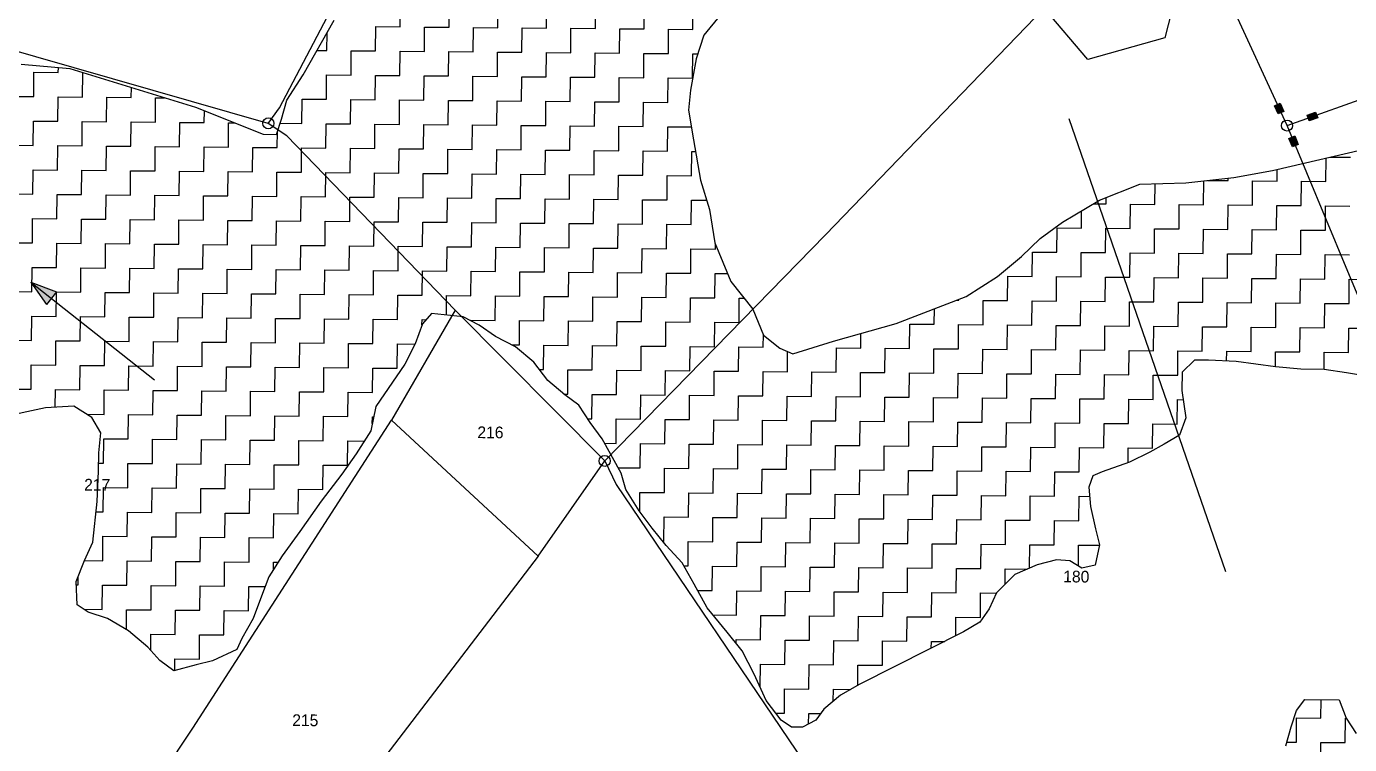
# Model space of a CAD drawing. Header units: metres. Extents: x 286188 to 288650, y 2015524 to 2018848.
# Drawn here: x 286714 to 287240, y 2016851 to 2017136 of the extents above; entities that cross this region are included whole.
import ezdxf
from ezdxf.enums import TextEntityAlignment as Align

# ---------------------------------------------------------------- set-up
doc = ezdxf.new("R2010")
doc.units = ezdxf.units.M
doc.header["$MEASUREMENT"] = 0
for name, color, linetype in [('OTHERS', 1, 'Continuous'), ('POLY_HATCH', 12, 'Continuous'), ('POLY_PARCEL', 6, 'Continuous'), ('TEXT_PARCEL', 7, 'Continuous')]:
    doc.layers.add(name, color=color, linetype=linetype)
doc.styles.add('TEXT_MAP', font='', dxfattribs={"height": 1.8})
doc.styles.get('TEXT_MAP').set_extended_font_data('Kruti Dev 050')

msp = doc.modelspace()

# ---------------------------------------------------------------- hatches: boundary and pattern name
for points in [[(287212.77, 2017105.95), (287210.51, 2017104.91), (287212.01, 2017101.64), (287214.27, 2017102.68)], [(287227.71, 2017100.05), (287226.88, 2017102.39), (287223.48, 2017101.19), (287224.32, 2017098.84)], [(287217.66, 2017088.6), (287219.96, 2017089.56), (287218.57, 2017092.88), (287216.28, 2017091.93)]]:
    msp.add_hatch(color=256).paths.add_polyline_path(points)
h = msp.add_hatch(color=256)
h.paths.add_polyline_path([(286724.38, 2017028.38), (286726.35, 2017030.87), (286716.21, 2017034.83)])
h.paths.add_polyline_path([(286716.21, 2017034.83), (286722.4, 2017025.88), (286724.38, 2017028.38)])

# ---------------------------------------------------------------- linework, layer by layer
for points in [[(287212.01, 2017101.64), (287210.51, 2017104.91), (287212.77, 2017105.95), (287214.27, 2017102.68)], [(287223.48, 2017101.19), (287226.88, 2017102.39), (287227.71, 2017100.05), (287224.32, 2017098.84)], [(287218.57, 2017092.88), (287219.96, 2017089.56), (287217.66, 2017088.6), (287216.28, 2017091.93)]]:
    msp.add_lwpolyline(points, close=True)
for points in [[(286716.21, 2017034.83), (286765.42, 2016995.94)], [(286716.21, 2017034.83), (286722.4, 2017025.88)], [(286716.21, 2017034.83), (286726.35, 2017030.87)], [(286726.35, 2017030.87), (286722.4, 2017025.88)]]:
    msp.add_lwpolyline(points)
for centre in [(286810.61, 2017097.88), (287215.5, 2017097.03), (286944.3, 2016963.73)]:
    msp.add_circle(centre, 2.2)
at = {"layer": 'OTHERS'}
msp.add_line((287128.72, 2017099.79), (287191.07, 2016919.72), dxfattribs=at)
at = {"layer": 'POLY_HATCH', "linetype": 'Continuous'}
for p, q in [((286863.04, 2017136.29), (286863.13, 2017145.99)), ((286882.43, 2017136.12), (286882.52, 2017145.81)), ((286901.82, 2017135.94), (286901.91, 2017145.64)), ((286921.21, 2017135.77), (286921.3, 2017145.46)), ((286940.6, 2017135.59), (286940.69, 2017145.29)), ((286959.99, 2017135.42), (286960.08, 2017145.11)), ((286979.38, 2017135.24), (286979.47, 2017144.93)), ((286853.26, 2017126.68), (286853.35, 2017136.38)), ((286853.35, 2017136.38), (286863.04, 2017136.29)), ((286872.65, 2017126.51), (286872.74, 2017136.2)), ((286872.74, 2017136.2), (286882.43, 2017136.12)), ((286892.04, 2017126.33), (286892.13, 2017136.03)), ((286892.13, 2017136.03), (286901.82, 2017135.94)), ((286833.87, 2017126.86), (286833.93, 2017133.81)), ((286911.43, 2017126.16), (286911.52, 2017135.85)), ((286911.52, 2017135.85), (286921.21, 2017135.77)), ((286930.82, 2017125.98), (286930.91, 2017135.68)), ((286930.91, 2017135.68), (286940.6, 2017135.59)), ((286950.21, 2017125.81), (286950.3, 2017135.5)), ((286950.3, 2017135.5), (286959.99, 2017135.42)), ((286969.6, 2017125.63), (286969.69, 2017135.33)), ((286969.69, 2017135.33), (286979.38, 2017135.24)), ((286830.01, 2017126.89), (286833.87, 2017126.86)), ((286843.48, 2017117.08), (286843.57, 2017126.77)), ((286843.57, 2017126.77), (286853.26, 2017126.68)), ((286862.87, 2017116.9), (286862.96, 2017126.6)), ((286862.96, 2017126.6), (286872.65, 2017126.51)), ((286882.26, 2017116.73), (286882.35, 2017126.42)), ((286882.35, 2017126.42), (286892.04, 2017126.33)), ((286901.65, 2017116.55), (286901.73, 2017126.25)), ((286901.73, 2017126.25), (286911.43, 2017126.16)), ((286921.04, 2017116.38), (286921.12, 2017126.07)), ((286921.12, 2017126.07), (286930.82, 2017125.98)), ((286940.43, 2017116.2), (286940.51, 2017125.9)), ((286940.51, 2017125.9), (286950.21, 2017125.81)), ((286959.82, 2017116.03), (286959.9, 2017125.72)), ((286959.9, 2017125.72), (286969.6, 2017125.63)), ((286979.21, 2017115.85), (286979.29, 2017125.55)), ((286979.29, 2017125.55), (286981.29, 2017125.53)), ((286717.36, 2017108.52), (286717.45, 2017118.22)), ((286717.45, 2017118.22), (286727.14, 2017118.13)), ((286727.14, 2017118.13), (286727.16, 2017120.07)), ((286736.75, 2017108.35), (286736.84, 2017118.04)), ((286736.84, 2017118.04), (286736.96, 2017118.04)), ((286833.7, 2017107.47), (286833.78, 2017117.16)), ((286833.78, 2017117.16), (286843.48, 2017117.08)), ((286853.09, 2017107.29), (286853.17, 2017116.99)), ((286853.17, 2017116.99), (286862.87, 2017116.9)), ((286872.48, 2017107.12), (286872.56, 2017116.81)), ((286872.56, 2017116.81), (286882.26, 2017116.73)), ((286891.86, 2017106.94), (286891.95, 2017116.64)), ((286891.95, 2017116.64), (286901.65, 2017116.55)), ((286911.25, 2017106.77), (286911.34, 2017116.46)), ((286911.34, 2017116.46), (286921.04, 2017116.38)), ((286930.64, 2017106.59), (286930.73, 2017116.29)), ((286930.73, 2017116.29), (286940.43, 2017116.2)), ((286950.03, 2017106.42), (286950.12, 2017116.11)), ((286950.12, 2017116.11), (286959.82, 2017116.03)), ((286969.42, 2017106.24), (286969.51, 2017115.94)), ((286969.51, 2017115.94), (286979.21, 2017115.85)), ((286756.14, 2017108.17), (286756.17, 2017112.12)), ((286707.66, 2017108.61), (286717.36, 2017108.52)), ((286726.97, 2017098.74), (286727.05, 2017108.43)), ((286727.05, 2017108.43), (286736.75, 2017108.35)), ((286746.35, 2017098.56), (286746.44, 2017108.26)), ((286746.44, 2017108.26), (286756.14, 2017108.17)), ((286765.74, 2017098.39), (286765.83, 2017108.08)), ((286765.83, 2017108.08), (286769.38, 2017108.05)), ((286823.91, 2017097.86), (286824, 2017107.56)), ((286824, 2017107.56), (286833.7, 2017107.47)), ((286843.3, 2017097.69), (286843.39, 2017107.38)), ((286843.39, 2017107.38), (286853.09, 2017107.29)), ((286862.69, 2017097.51), (286862.78, 2017107.21)), ((286862.78, 2017107.21), (286872.48, 2017107.12)), ((286882.08, 2017097.34), (286882.17, 2017107.03)), ((286882.17, 2017107.03), (286891.86, 2017106.94)), ((286901.47, 2017097.16), (286901.56, 2017106.86)), ((286901.56, 2017106.86), (286911.25, 2017106.77)), ((286920.86, 2017096.99), (286920.95, 2017106.68)), ((286920.95, 2017106.68), (286930.64, 2017106.59)), ((286940.25, 2017096.81), (286940.34, 2017106.51)), ((286940.34, 2017106.51), (286950.03, 2017106.42)), ((286959.64, 2017096.64), (286959.73, 2017106.33)), ((286959.73, 2017106.33), (286969.42, 2017106.24)), ((286785.13, 2017098.21), (286785.18, 2017102.86)), ((286717.18, 2017089.13), (286717.27, 2017098.83)), ((286717.27, 2017098.83), (286726.97, 2017098.74)), ((286736.57, 2017088.96), (286736.66, 2017098.65)), ((286736.66, 2017098.65), (286746.35, 2017098.56)), ((286755.96, 2017088.78), (286756.05, 2017098.48)), ((286756.05, 2017098.48), (286765.74, 2017098.39)), ((286775.35, 2017088.61), (286775.44, 2017098.3)), ((286775.44, 2017098.3), (286785.13, 2017098.21)), ((286794.74, 2017088.43), (286794.83, 2017098.12)), ((286794.83, 2017098.12), (286797.13, 2017098.1)), ((286814.13, 2017088.25), (286814.19, 2017094.63)), ((286815.32, 2017097.94), (286823.91, 2017097.86)), ((286833.52, 2017088.08), (286833.61, 2017097.77)), ((286833.61, 2017097.77), (286843.3, 2017097.69)), ((286852.91, 2017087.9), (286853, 2017097.6)), ((286853, 2017097.6), (286862.69, 2017097.51)), ((286872.3, 2017087.73), (286872.39, 2017097.42)), ((286872.39, 2017097.42), (286882.08, 2017097.34)), ((286891.69, 2017087.55), (286891.78, 2017097.25)), ((286891.78, 2017097.25), (286901.47, 2017097.16)), ((286911.08, 2017087.38), (286911.17, 2017097.07)), ((286911.17, 2017097.07), (286920.86, 2017096.99)), ((286930.47, 2017087.2), (286930.56, 2017096.9)), ((286930.56, 2017096.9), (286940.25, 2017096.81)), ((286949.86, 2017087.03), (286949.95, 2017096.72)), ((286949.95, 2017096.72), (286959.64, 2017096.64)), ((286969.25, 2017086.85), (286969.34, 2017096.55)), ((286969.34, 2017096.55), (286978.74, 2017096.46)), ((286707.49, 2017089.22), (286717.18, 2017089.13)), ((286726.79, 2017079.35), (286726.88, 2017089.04)), ((286726.88, 2017089.04), (286736.57, 2017088.96)), ((286746.18, 2017079.17), (286746.27, 2017088.87)), ((286746.27, 2017088.87), (286755.96, 2017088.78)), ((286765.57, 2017079), (286765.66, 2017088.69)), ((286765.66, 2017088.69), (286775.35, 2017088.61)), ((286784.96, 2017078.82), (286785.05, 2017088.52)), ((286785.05, 2017088.52), (286794.74, 2017088.43)), ((286804.35, 2017078.65), (286804.44, 2017088.34)), ((286804.44, 2017088.34), (286814.13, 2017088.25)), ((286823.74, 2017078.47), (286823.83, 2017088.17)), ((286823.83, 2017088.17), (286833.52, 2017088.08)), ((286843.13, 2017078.3), (286843.22, 2017087.99)), ((286843.22, 2017087.99), (286852.91, 2017087.9)), ((286862.52, 2017078.12), (286862.61, 2017087.82)), ((286862.61, 2017087.82), (286872.3, 2017087.73)), ((286881.91, 2017077.95), (286881.99, 2017087.64)), ((286881.99, 2017087.64), (286891.69, 2017087.55)), ((286901.3, 2017077.77), (286901.38, 2017087.47)), ((286901.38, 2017087.47), (286911.08, 2017087.38)), ((286920.69, 2017077.6), (286920.77, 2017087.29)), ((286920.77, 2017087.29), (286930.47, 2017087.2)), ((286940.08, 2017077.42), (286940.16, 2017087.12)), ((286940.16, 2017087.12), (286949.86, 2017087.03)), ((286959.47, 2017077.25), (286959.55, 2017086.94)), ((286959.55, 2017086.94), (286969.25, 2017086.85)), ((286978.86, 2017077.07), (286978.94, 2017086.77)), ((286978.94, 2017086.77), (286980.45, 2017086.75)), ((287230.92, 2017074.79), (287231.01, 2017084.12)), ((287232.53, 2017084.48), (287240.7, 2017084.4)), ((286717.01, 2017069.74), (286717.1, 2017079.44)), ((286717.1, 2017079.44), (286726.79, 2017079.35)), ((286736.4, 2017069.57), (286736.48, 2017079.26)), ((286736.48, 2017079.26), (286746.18, 2017079.17)), ((286755.79, 2017069.39), (286755.87, 2017079.09)), ((286755.87, 2017079.09), (286765.57, 2017079)), ((286775.18, 2017069.22), (286775.26, 2017078.91)), ((286775.26, 2017078.91), (286784.96, 2017078.82)), ((286794.57, 2017069.04), (286794.65, 2017078.74)), ((286794.65, 2017078.74), (286804.35, 2017078.65)), ((286813.96, 2017068.87), (286814.04, 2017078.56)), ((286814.04, 2017078.56), (286823.74, 2017078.47)), ((286833.35, 2017068.69), (286833.43, 2017078.38)), ((286833.43, 2017078.38), (286843.13, 2017078.3)), ((286852.74, 2017068.51), (286852.82, 2017078.21)), ((286852.82, 2017078.21), (286862.52, 2017078.12)), ((287211.53, 2017074.97), (287211.57, 2017079.55)), ((286872.13, 2017068.34), (286872.21, 2017078.03)), ((286872.21, 2017078.03), (286881.91, 2017077.95)), ((286891.51, 2017068.16), (286891.6, 2017077.86)), ((286891.6, 2017077.86), (286901.3, 2017077.77)), ((286910.9, 2017067.99), (286910.99, 2017077.68)), ((286910.99, 2017077.68), (286920.69, 2017077.6)), ((286930.29, 2017067.81), (286930.38, 2017077.51)), ((286930.38, 2017077.51), (286940.08, 2017077.42)), ((286949.68, 2017067.64), (286949.77, 2017077.33)), ((286949.77, 2017077.33), (286959.47, 2017077.25)), ((286969.07, 2017067.46), (286969.16, 2017077.16)), ((286969.16, 2017077.16), (286978.86, 2017077.07)), ((287162.97, 2017065.71), (287163.04, 2017073.93)), ((287182.36, 2017065.54), (287182.45, 2017075.06)), ((287183.91, 2017075.22), (287192.14, 2017075.14)), ((287192.14, 2017075.14), (287192.15, 2017076.09)), ((287201.75, 2017065.36), (287201.84, 2017075.06)), ((287201.84, 2017075.06), (287211.53, 2017074.97)), ((287221.14, 2017065.19), (287221.23, 2017074.88)), ((287221.23, 2017074.88), (287230.92, 2017074.79)), ((286707.31, 2017069.83), (286717.01, 2017069.74)), ((286726.61, 2017059.96), (286726.7, 2017069.65)), ((286726.7, 2017069.65), (286736.4, 2017069.57)), ((286746, 2017059.78), (286746.09, 2017069.48)), ((286746.09, 2017069.48), (286755.79, 2017069.39)), ((286765.39, 2017059.61), (286765.48, 2017069.3)), ((286765.48, 2017069.3), (286775.18, 2017069.22)), ((286784.78, 2017059.43), (286784.87, 2017069.13)), ((286784.87, 2017069.13), (286794.57, 2017069.04)), ((286804.17, 2017059.26), (286804.26, 2017068.95)), ((286804.26, 2017068.95), (286813.96, 2017068.87)), ((286823.56, 2017059.08), (286823.65, 2017068.78)), ((286823.65, 2017068.78), (286833.35, 2017068.69)), ((286842.95, 2017058.91), (286843.04, 2017068.6)), ((286843.04, 2017068.6), (286852.74, 2017068.51)), ((286862.34, 2017058.73), (286862.43, 2017068.43)), ((286862.43, 2017068.43), (286872.13, 2017068.34)), ((286881.73, 2017058.56), (286881.82, 2017068.25)), ((286881.82, 2017068.25), (286891.51, 2017068.16)), ((286901.12, 2017058.38), (286901.21, 2017068.08)), ((286901.21, 2017068.08), (286910.9, 2017067.99)), ((286920.51, 2017058.21), (286920.6, 2017067.9)), ((286920.6, 2017067.9), (286930.29, 2017067.81)), ((286939.9, 2017058.03), (286939.99, 2017067.73)), ((286939.99, 2017067.73), (286949.68, 2017067.64)), ((287143.58, 2017065.89), (287143.6, 2017068.38)), ((286959.29, 2017057.86), (286959.38, 2017067.55)), ((286959.38, 2017067.55), (286969.07, 2017067.46)), ((286978.68, 2017057.68), (286978.77, 2017067.38)), ((286978.77, 2017067.38), (286984.84, 2017067.32)), ((287133.8, 2017056.28), (287133.86, 2017063.17)), ((287138.57, 2017065.93), (287143.58, 2017065.89)), ((287153.19, 2017056.11), (287153.28, 2017065.8)), ((287153.28, 2017065.8), (287162.97, 2017065.71)), ((287172.58, 2017055.93), (287172.66, 2017065.62)), ((287172.66, 2017065.62), (287182.36, 2017065.54)), ((287191.97, 2017055.75), (287192.05, 2017065.45)), ((287192.05, 2017065.45), (287201.75, 2017065.36)), ((287211.36, 2017055.58), (287211.44, 2017065.27)), ((287211.44, 2017065.27), (287221.14, 2017065.19)), ((287230.75, 2017055.4), (287230.83, 2017065.1)), ((287230.83, 2017065.1), (287240.53, 2017065.01)), ((286716.83, 2017050.35), (286716.92, 2017060.05)), ((286716.92, 2017060.05), (286726.61, 2017059.96)), ((286736.22, 2017050.18), (286736.31, 2017059.87)), ((286736.31, 2017059.87), (286746, 2017059.78)), ((286755.61, 2017050), (286755.7, 2017059.7)), ((286755.7, 2017059.7), (286765.39, 2017059.61)), ((286775, 2017049.83), (286775.09, 2017059.52)), ((286775.09, 2017059.52), (286784.78, 2017059.43)), ((286794.39, 2017049.65), (286794.48, 2017059.35)), ((286794.48, 2017059.35), (286804.17, 2017059.26)), ((286813.78, 2017049.48), (286813.87, 2017059.17)), ((286813.87, 2017059.17), (286823.56, 2017059.08)), ((286833.17, 2017049.3), (286833.26, 2017059)), ((286833.26, 2017059), (286842.95, 2017058.91)), ((286852.56, 2017049.13), (286852.65, 2017058.82)), ((286852.65, 2017058.82), (286862.34, 2017058.73)), ((286871.95, 2017048.95), (286872.04, 2017058.64)), ((286872.04, 2017058.64), (286881.73, 2017058.56)), ((286891.34, 2017048.77), (286891.43, 2017058.47)), ((286891.43, 2017058.47), (286901.12, 2017058.38)), ((286910.73, 2017048.6), (286910.82, 2017058.29)), ((286910.82, 2017058.29), (286920.51, 2017058.21)), ((286930.12, 2017048.42), (286930.21, 2017058.12)), ((286930.21, 2017058.12), (286939.9, 2017058.03)), ((286949.51, 2017048.25), (286949.6, 2017057.94)), ((286949.6, 2017057.94), (286959.29, 2017057.86)), ((286968.9, 2017048.07), (286968.99, 2017057.77)), ((286968.99, 2017057.77), (286978.68, 2017057.68)), ((287124.02, 2017046.67), (287124.1, 2017056.37)), ((287124.1, 2017056.37), (287133.8, 2017056.28)), ((287143.41, 2017046.5), (287143.49, 2017056.19)), ((287143.49, 2017056.19), (287153.19, 2017056.11)), ((287162.79, 2017046.32), (287162.88, 2017056.02)), ((287162.88, 2017056.02), (287172.58, 2017055.93)), ((287182.18, 2017046.15), (287182.27, 2017055.84)), ((287182.27, 2017055.84), (287191.97, 2017055.75)), ((287201.57, 2017045.97), (287201.66, 2017055.67)), ((287201.66, 2017055.67), (287211.36, 2017055.58)), ((287220.96, 2017045.8), (287221.05, 2017055.49)), ((287221.05, 2017055.49), (287230.75, 2017055.4)), ((286707.14, 2017050.44), (286716.83, 2017050.35)), ((286726.44, 2017040.57), (286726.53, 2017050.26)), ((286726.53, 2017050.26), (286736.22, 2017050.18)), ((286745.83, 2017040.39), (286745.92, 2017050.09)), ((286745.92, 2017050.09), (286755.61, 2017050)), ((286765.22, 2017040.22), (286765.31, 2017049.91)), ((286765.31, 2017049.91), (286775, 2017049.83)), ((286784.61, 2017040.04), (286784.7, 2017049.74)), ((286784.7, 2017049.74), (286794.39, 2017049.65)), ((286804, 2017039.87), (286804.09, 2017049.56)), ((286804.09, 2017049.56), (286813.78, 2017049.48)), ((286823.39, 2017039.69), (286823.48, 2017049.39)), ((286823.48, 2017049.39), (286833.17, 2017049.3)), ((286842.78, 2017039.52), (286842.87, 2017049.21)), ((286842.87, 2017049.21), (286852.56, 2017049.13)), ((286862.17, 2017039.34), (286862.26, 2017049.04)), ((286862.26, 2017049.04), (286871.95, 2017048.95)), ((286881.56, 2017039.17), (286881.64, 2017048.86)), ((286881.64, 2017048.86), (286891.34, 2017048.77)), ((286900.95, 2017038.99), (286901.03, 2017048.69)), ((286901.03, 2017048.69), (286910.73, 2017048.6)), ((286920.34, 2017038.82), (286920.42, 2017048.51)), ((286920.42, 2017048.51), (286930.12, 2017048.42)), ((286939.73, 2017038.64), (286939.81, 2017048.34)), ((286939.81, 2017048.34), (286949.51, 2017048.25)), ((286959.12, 2017038.47), (286959.2, 2017048.16)), ((286959.2, 2017048.16), (286968.9, 2017048.07)), ((286978.51, 2017038.29), (286978.59, 2017047.99)), ((286978.59, 2017047.99), (286988.29, 2017047.9)), ((286988.29, 2017047.9), (286988.31, 2017049.8)), ((287114.23, 2017037.07), (287114.32, 2017046.76)), ((287114.32, 2017046.76), (287124.02, 2017046.67)), ((287133.62, 2017036.89), (287133.71, 2017046.59)), ((287133.71, 2017046.59), (287143.41, 2017046.5)), ((287153.01, 2017036.72), (287153.1, 2017046.41)), ((287153.1, 2017046.41), (287162.79, 2017046.32)), ((287172.4, 2017036.54), (287172.49, 2017046.24)), ((287172.49, 2017046.24), (287182.18, 2017046.15)), ((287191.79, 2017036.37), (287191.88, 2017046.06)), ((287191.88, 2017046.06), (287201.57, 2017045.97)), ((287211.18, 2017036.19), (287211.27, 2017045.88)), ((287211.27, 2017045.88), (287220.96, 2017045.8)), ((287230.57, 2017036.01), (287230.66, 2017045.71)), ((287230.66, 2017045.71), (287240.35, 2017045.62)), ((286716.66, 2017030.96), (286716.74, 2017040.66)), ((286716.74, 2017040.66), (286726.44, 2017040.57)), ((286736.05, 2017030.79), (286736.13, 2017040.48)), ((286736.13, 2017040.48), (286745.83, 2017040.39)), ((286755.44, 2017030.61), (286755.52, 2017040.31)), ((286755.52, 2017040.31), (286765.22, 2017040.22)), ((286774.83, 2017030.44), (286774.91, 2017040.13)), ((286774.91, 2017040.13), (286784.61, 2017040.04)), ((286794.22, 2017030.26), (286794.3, 2017039.96)), ((286794.3, 2017039.96), (286804, 2017039.87)), ((286813.61, 2017030.09), (286813.69, 2017039.78)), ((286813.69, 2017039.78), (286823.39, 2017039.69)), ((286833, 2017029.91), (286833.08, 2017039.61)), ((286833.08, 2017039.61), (286842.78, 2017039.52)), ((286852.39, 2017029.74), (286852.47, 2017039.43)), ((286852.47, 2017039.43), (286862.17, 2017039.34)), ((286871.77, 2017029.56), (286871.86, 2017039.26)), ((286871.86, 2017039.26), (286881.56, 2017039.17)), ((286891.16, 2017029.39), (286891.25, 2017039.08)), ((286891.25, 2017039.08), (286900.95, 2017038.99)), ((286910.55, 2017029.21), (286910.64, 2017038.9)), ((286910.64, 2017038.9), (286920.34, 2017038.82)), ((286929.94, 2017029.03), (286930.03, 2017038.73)), ((286930.03, 2017038.73), (286939.73, 2017038.64)), ((286949.33, 2017028.86), (286949.42, 2017038.55)), ((286949.42, 2017038.55), (286959.12, 2017038.47)), ((286968.72, 2017028.68), (286968.81, 2017038.38)), ((286968.81, 2017038.38), (286978.51, 2017038.29)), ((286988.11, 2017028.51), (286988.2, 2017038.2)), ((286988.2, 2017038.2), (286993.17, 2017038.16)), ((287104.45, 2017027.46), (287104.54, 2017037.15)), ((287104.54, 2017037.15), (287114.23, 2017037.07)), ((287123.84, 2017027.28), (287123.93, 2017036.98)), ((287123.93, 2017036.98), (287133.62, 2017036.89)), ((287143.23, 2017027.11), (287143.32, 2017036.8)), ((287143.32, 2017036.8), (287153.01, 2017036.72)), ((287162.62, 2017026.93), (287162.71, 2017036.63)), ((287162.71, 2017036.63), (287172.4, 2017036.54)), ((287182.01, 2017026.76), (287182.1, 2017036.45)), ((287182.1, 2017036.45), (287191.79, 2017036.37)), ((287201.4, 2017026.58), (287201.49, 2017036.28)), ((287201.49, 2017036.28), (287211.18, 2017036.19)), ((287220.79, 2017026.41), (287220.88, 2017036.1)), ((287220.88, 2017036.1), (287230.57, 2017036.01)), ((286706.96, 2017031.05), (286716.66, 2017030.96)), ((286726.26, 2017021.18), (286726.35, 2017030.87)), ((286726.35, 2017030.87), (286736.05, 2017030.79)), ((287240.18, 2017026.23), (287240.27, 2017035.93)), ((287240.27, 2017035.93), (287249.96, 2017035.84)), ((286745.65, 2017021), (286745.74, 2017030.7)), ((286745.74, 2017030.7), (286755.44, 2017030.61)), ((286765.04, 2017020.83), (286765.13, 2017030.52)), ((286765.13, 2017030.52), (286774.83, 2017030.44)), ((286784.43, 2017020.65), (286784.52, 2017030.35)), ((286784.52, 2017030.35), (286794.22, 2017030.26)), ((286803.82, 2017020.48), (286803.91, 2017030.17)), ((286803.91, 2017030.17), (286813.61, 2017030.09)), ((286823.21, 2017020.3), (286823.3, 2017030)), ((286823.3, 2017030), (286833, 2017029.91)), ((286842.6, 2017020.13), (286842.69, 2017029.82)), ((286842.69, 2017029.82), (286852.39, 2017029.74)), ((286861.99, 2017019.95), (286862.08, 2017029.65)), ((286862.08, 2017029.65), (286871.77, 2017029.56)), ((286881.4, 2017021.65), (286881.47, 2017029.47)), ((286881.47, 2017029.47), (286891.16, 2017029.39)), ((286900.77, 2017019.6), (286900.86, 2017029.3)), ((286900.86, 2017029.3), (286910.55, 2017029.21)), ((286920.16, 2017019.43), (286920.25, 2017029.12)), ((286920.25, 2017029.12), (286929.94, 2017029.03)), ((286939.55, 2017019.25), (286939.64, 2017028.95)), ((286939.64, 2017028.95), (286949.33, 2017028.86)), ((286958.94, 2017019.08), (286959.03, 2017028.77)), ((286959.03, 2017028.77), (286968.72, 2017028.68)), ((286978.33, 2017018.9), (286978.42, 2017028.6)), ((286978.42, 2017028.6), (286988.11, 2017028.51)), ((286997.72, 2017018.73), (286997.81, 2017028.42)), ((286997.81, 2017028.42), (286999.69, 2017028.4)), ((287084.2, 2017027.64), (287085.06, 2017027.63)), ((287085.06, 2017027.63), (287085.06, 2017027.97)), ((287094.67, 2017017.85), (287094.76, 2017027.55)), ((287094.76, 2017027.55), (287104.45, 2017027.46)), ((287114.06, 2017017.68), (287114.15, 2017027.37)), ((287114.15, 2017027.37), (287123.84, 2017027.28)), ((287133.45, 2017017.5), (287133.54, 2017027.2)), ((287133.54, 2017027.2), (287143.23, 2017027.11)), ((287152.84, 2017017.33), (287152.92, 2017027.02)), ((287152.92, 2017027.02), (287162.62, 2017026.93)), ((287172.23, 2017017.15), (287172.31, 2017026.85)), ((287172.31, 2017026.85), (287182.01, 2017026.76)), ((287191.62, 2017016.98), (287191.7, 2017026.67)), ((287191.7, 2017026.67), (287201.4, 2017026.58)), ((287211.01, 2017016.8), (287211.09, 2017026.5)), ((287211.09, 2017026.5), (287220.79, 2017026.41)), ((287230.4, 2017016.63), (287230.48, 2017026.32)), ((287230.48, 2017026.32), (287240.18, 2017026.23)), ((286716.48, 2017011.57), (286716.57, 2017021.27)), ((286716.57, 2017021.27), (286726.26, 2017021.18)), ((286735.87, 2017011.4), (286735.96, 2017021.09)), ((286735.96, 2017021.09), (286745.65, 2017021)), ((286755.26, 2017011.22), (286755.35, 2017020.92)), ((286755.35, 2017020.92), (286765.04, 2017020.83)), ((286774.65, 2017011.05), (286774.74, 2017020.74)), ((286774.74, 2017020.74), (286784.43, 2017020.65)), ((286794.04, 2017010.87), (286794.13, 2017020.57)), ((286794.13, 2017020.57), (286803.82, 2017020.48)), ((286813.43, 2017010.7), (286813.52, 2017020.39)), ((286813.52, 2017020.39), (286823.21, 2017020.3)), ((287075.28, 2017018.03), (287075.33, 2017024.24)), ((286832.82, 2017010.52), (286832.91, 2017020.22)), ((286832.91, 2017020.22), (286842.6, 2017020.13)), ((286852.21, 2017010.35), (286852.3, 2017020.04)), ((286852.3, 2017020.04), (286861.99, 2017019.95)), ((286871.67, 2017017.78), (286871.69, 2017019.87)), ((286871.69, 2017019.87), (286873.29, 2017019.85)), ((286891.07, 2017019.39), (286891.08, 2017019.69)), ((286891.08, 2017019.69), (286900.77, 2017019.6)), ((286910.38, 2017009.82), (286910.47, 2017019.52)), ((286910.47, 2017019.52), (286920.16, 2017019.43)), ((286929.77, 2017009.65), (286929.86, 2017019.34)), ((286929.86, 2017019.34), (286939.55, 2017019.25)), ((286949.16, 2017009.47), (286949.25, 2017019.16)), ((286949.25, 2017019.16), (286958.94, 2017019.08)), ((286968.55, 2017009.29), (286968.64, 2017018.99)), ((286968.64, 2017018.99), (286978.33, 2017018.9)), ((286987.94, 2017009.12), (286988.03, 2017018.81)), ((286988.03, 2017018.81), (286997.72, 2017018.73)), ((287065.5, 2017008.42), (287065.58, 2017018.11)), ((287065.58, 2017018.11), (287075.28, 2017018.03)), ((287084.89, 2017008.24), (287084.97, 2017017.94)), ((287084.97, 2017017.94), (287094.67, 2017017.85)), ((287104.28, 2017008.07), (287104.36, 2017017.76)), ((287104.36, 2017017.76), (287114.06, 2017017.68)), ((287123.67, 2017007.89), (287123.75, 2017017.59)), ((287123.75, 2017017.59), (287133.45, 2017017.5)), ((287143.06, 2017007.72), (287143.14, 2017017.41)), ((287143.14, 2017017.41), (287152.84, 2017017.33)), ((287162.44, 2017007.54), (287162.53, 2017017.24)), ((287162.53, 2017017.24), (287172.23, 2017017.15)), ((287181.83, 2017007.37), (287181.92, 2017017.06)), ((287181.92, 2017017.06), (287191.62, 2017016.98)), ((287201.22, 2017007.19), (287201.31, 2017016.89)), ((287201.31, 2017016.89), (287211.01, 2017016.8)), ((287220.61, 2017007.02), (287220.7, 2017016.71)), ((287220.7, 2017016.71), (287230.4, 2017016.63)), ((287240, 2017006.84), (287240.09, 2017016.54)), ((287240.09, 2017016.54), (287249.79, 2017016.45)), ((286706.79, 2017011.66), (286716.48, 2017011.57)), ((286726.09, 2017001.79), (286726.18, 2017011.48)), ((286726.18, 2017011.48), (286735.87, 2017011.4)), ((286745.48, 2017001.61), (286745.57, 2017011.31)), ((286745.57, 2017011.31), (286755.26, 2017011.22)), ((286764.87, 2017001.44), (286764.96, 2017011.13)), ((286764.96, 2017011.13), (286774.65, 2017011.05)), ((286784.26, 2017001.26), (286784.35, 2017010.96)), ((286784.35, 2017010.96), (286794.04, 2017010.87)), ((286803.65, 2017001.09), (286803.74, 2017010.78)), ((286803.74, 2017010.78), (286813.43, 2017010.7)), ((286823.04, 2017000.91), (286823.13, 2017010.61)), ((286823.13, 2017010.61), (286832.82, 2017010.52)), ((286842.43, 2017000.74), (286842.52, 2017010.43)), ((286842.52, 2017010.43), (286852.21, 2017010.35)), ((286861.82, 2017000.56), (286861.9, 2017010.26)), ((286861.9, 2017010.26), (286868.93, 2017010.19)), ((286907.36, 2017009.85), (286910.38, 2017009.82)), ((286919.99, 2017000.04), (286920.07, 2017009.73)), ((286920.07, 2017009.73), (286929.77, 2017009.65)), ((287007.33, 2017008.94), (287007.37, 2017013.91)), ((287046.11, 2017008.59), (287046.16, 2017014.42)), ((286939.38, 2016999.86), (286939.46, 2017009.56)), ((286939.46, 2017009.56), (286949.16, 2017009.47)), ((286958.77, 2016999.69), (286958.85, 2017009.38)), ((286958.85, 2017009.38), (286968.55, 2017009.29)), ((286978.16, 2016999.51), (286978.24, 2017009.21)), ((286978.24, 2017009.21), (286987.94, 2017009.12)), ((286997.54, 2016999.34), (286997.63, 2017009.03)), ((286997.63, 2017009.03), (287007.33, 2017008.94)), ((287016.93, 2016999.16), (287017.01, 2017007.24)), ((287036.32, 2016998.99), (287036.41, 2017008.68)), ((287036.41, 2017008.68), (287046.11, 2017008.59)), ((287055.71, 2016998.81), (287055.8, 2017008.51)), ((287055.8, 2017008.51), (287065.5, 2017008.42)), ((287075.1, 2016998.64), (287075.19, 2017008.33)), ((287075.19, 2017008.33), (287084.89, 2017008.24)), ((287094.49, 2016998.46), (287094.58, 2017008.16)), ((287094.58, 2017008.16), (287104.28, 2017008.07)), ((287113.88, 2016998.29), (287113.97, 2017007.98)), ((287113.97, 2017007.98), (287123.67, 2017007.89)), ((287133.27, 2016998.11), (287133.36, 2017007.81)), ((287133.36, 2017007.81), (287143.06, 2017007.72)), ((287152.66, 2016997.94), (287152.75, 2017007.63)), ((287152.75, 2017007.63), (287162.44, 2017007.54)), ((287172.05, 2016997.76), (287172.14, 2017007.46)), ((287172.14, 2017007.46), (287181.83, 2017007.37)), ((287191.49, 2017003.38), (287191.53, 2017007.28)), ((287191.53, 2017007.28), (287201.22, 2017007.19)), ((287210.86, 2017001.06), (287210.92, 2017007.11)), ((287210.92, 2017007.11), (287220.61, 2017007.02)), ((287230.25, 2017000.07), (287230.31, 2017006.93)), ((287230.31, 2017006.93), (287240, 2017006.84)), ((286716.31, 2016992.18), (286716.39, 2017001.88)), ((286716.39, 2017001.88), (286726.09, 2017001.79)), ((286735.7, 2016992.01), (286735.78, 2017001.7)), ((286735.78, 2017001.7), (286745.48, 2017001.61)), ((286755.09, 2016991.83), (286755.17, 2017001.53)), ((286755.17, 2017001.53), (286764.87, 2017001.44)), ((286774.48, 2016991.66), (286774.56, 2017001.35)), ((286774.56, 2017001.35), (286784.26, 2017001.26)), ((286793.87, 2016991.48), (286793.95, 2017001.18)), ((286793.95, 2017001.18), (286803.65, 2017001.09)), ((286813.26, 2016991.31), (286813.34, 2017001)), ((286813.34, 2017001), (286823.04, 2017000.91)), ((286832.65, 2016991.13), (286832.73, 2017000.83)), ((286832.73, 2017000.83), (286842.43, 2017000.74)), ((286852.03, 2016990.96), (286852.12, 2017000.65)), ((286852.12, 2017000.65), (286861.82, 2017000.56)), ((286918.31, 2017000.05), (286919.99, 2017000.04)), ((286929.59, 2016990.26), (286929.68, 2016999.95)), ((286929.68, 2016999.95), (286939.38, 2016999.86)), ((286948.98, 2016990.08), (286949.07, 2016999.78)), ((286949.07, 2016999.78), (286958.77, 2016999.69)), ((286968.37, 2016989.91), (286968.46, 2016999.6)), ((286968.46, 2016999.6), (286978.16, 2016999.51)), ((286987.76, 2016989.73), (286987.85, 2016999.42)), ((286987.85, 2016999.42), (286997.54, 2016999.34)), ((287007.15, 2016989.55), (287007.24, 2016999.25)), ((287007.24, 2016999.25), (287016.93, 2016999.16)), ((287026.54, 2016989.38), (287026.63, 2016999.07)), ((287026.63, 2016999.07), (287036.32, 2016998.99)), ((287045.93, 2016989.2), (287046.02, 2016998.9)), ((287046.02, 2016998.9), (287055.71, 2016998.81)), ((287065.32, 2016989.03), (287065.41, 2016998.72)), ((287065.41, 2016998.72), (287075.1, 2016998.64)), ((287084.71, 2016988.85), (287084.8, 2016998.55)), ((287084.8, 2016998.55), (287094.49, 2016998.46)), ((287104.1, 2016988.68), (287104.19, 2016998.37)), ((287104.19, 2016998.37), (287113.88, 2016998.29)), ((287123.49, 2016988.5), (287123.58, 2016998.2)), ((287123.58, 2016998.2), (287133.27, 2016998.11)), ((287142.88, 2016988.33), (287142.97, 2016998.02)), ((287142.97, 2016998.02), (287152.66, 2016997.94)), ((287162.27, 2016988.15), (287162.36, 2016997.85)), ((287162.36, 2016997.85), (287172.05, 2016997.76)), ((286706.61, 2016992.27), (286716.31, 2016992.18)), ((286725.94, 2016985.05), (286726, 2016992.09)), ((286726, 2016992.09), (286735.7, 2016992.01)), ((286745.3, 2016982.22), (286745.39, 2016991.92)), ((286745.39, 2016991.92), (286755.09, 2016991.83)), ((286764.69, 2016982.05), (286764.78, 2016991.74)), ((286764.78, 2016991.74), (286774.48, 2016991.66)), ((286784.08, 2016981.87), (286784.17, 2016991.57)), ((286784.17, 2016991.57), (286793.87, 2016991.48)), ((286803.47, 2016981.7), (286803.56, 2016991.39)), ((286803.56, 2016991.39), (286813.26, 2016991.31)), ((286822.86, 2016981.52), (286822.95, 2016991.22)), ((286822.95, 2016991.22), (286832.65, 2016991.13)), ((286842.25, 2016981.35), (286842.34, 2016991.04)), ((286842.34, 2016991.04), (286852.03, 2016990.96)), ((286928.09, 2016990.27), (286929.59, 2016990.26)), ((286939.2, 2016980.47), (286939.29, 2016990.17)), ((286939.29, 2016990.17), (286948.98, 2016990.08)), ((286958.59, 2016980.3), (286958.68, 2016989.99)), ((286958.68, 2016989.99), (286968.37, 2016989.91)), ((286977.98, 2016980.12), (286978.07, 2016989.82)), ((286978.07, 2016989.82), (286987.76, 2016989.73)), ((286997.37, 2016979.95), (286997.46, 2016989.64)), ((286997.46, 2016989.64), (287007.15, 2016989.55)), ((287016.76, 2016979.77), (287016.85, 2016989.47)), ((287016.85, 2016989.47), (287026.54, 2016989.38)), ((287036.15, 2016979.6), (287036.24, 2016989.29)), ((287036.24, 2016989.29), (287045.93, 2016989.2)), ((287055.54, 2016979.42), (287055.63, 2016989.12)), ((287055.63, 2016989.12), (287065.32, 2016989.03)), ((287074.93, 2016979.25), (287075.02, 2016988.94)), ((287075.02, 2016988.94), (287084.71, 2016988.85)), ((287094.32, 2016979.07), (287094.41, 2016988.77)), ((287094.41, 2016988.77), (287104.1, 2016988.68)), ((287113.71, 2016978.9), (287113.8, 2016988.59)), ((287113.8, 2016988.59), (287123.49, 2016988.5)), ((287133.1, 2016978.72), (287133.19, 2016988.42)), ((287133.19, 2016988.42), (287142.88, 2016988.33)), ((287152.49, 2016978.55), (287152.57, 2016988.24)), ((287152.57, 2016988.24), (287162.27, 2016988.15)), ((287171.88, 2016978.37), (287171.96, 2016988.07)), ((287171.96, 2016988.07), (287174.27, 2016988.05)), ((286738.45, 2016982.29), (286745.3, 2016982.22)), ((286754.91, 2016972.44), (286755, 2016982.14)), ((286755, 2016982.14), (286764.69, 2016982.05)), ((286774.3, 2016972.27), (286774.39, 2016981.96)), ((286774.39, 2016981.96), (286784.08, 2016981.87)), ((286793.69, 2016972.09), (286793.78, 2016981.79)), ((286793.78, 2016981.79), (286803.47, 2016981.7)), ((286813.08, 2016971.92), (286813.17, 2016981.61)), ((286813.17, 2016981.61), (286822.86, 2016981.52)), ((286832.47, 2016971.74), (286832.56, 2016981.44)), ((286832.56, 2016981.44), (286842.25, 2016981.35)), ((286851.92, 2016978.63), (286851.95, 2016981.26)), ((286851.95, 2016981.26), (286852.5, 2016981.26)), ((286937.5, 2016980.49), (286939.2, 2016980.47)), ((286948.81, 2016970.69), (286948.9, 2016980.39)), ((286948.9, 2016980.39), (286958.59, 2016980.3)), ((286968.2, 2016970.52), (286968.29, 2016980.21)), ((286968.29, 2016980.21), (286977.98, 2016980.12)), ((286987.59, 2016970.34), (286987.67, 2016980.04)), ((286987.67, 2016980.04), (286997.37, 2016979.95)), ((287006.98, 2016970.17), (287007.06, 2016979.86)), ((287007.06, 2016979.86), (287016.76, 2016979.77)), ((287026.37, 2016969.99), (287026.45, 2016979.68)), ((287026.45, 2016979.68), (287036.15, 2016979.6)), ((287045.76, 2016969.81), (287045.84, 2016979.51)), ((287045.84, 2016979.51), (287055.54, 2016979.42)), ((287065.15, 2016969.64), (287065.23, 2016979.33)), ((287065.23, 2016979.33), (287074.93, 2016979.25)), ((287084.54, 2016969.46), (287084.62, 2016979.16)), ((287084.62, 2016979.16), (287094.32, 2016979.07)), ((287103.93, 2016969.29), (287104.01, 2016978.98)), ((287104.01, 2016978.98), (287113.71, 2016978.9)), ((287123.32, 2016969.11), (287123.4, 2016978.81)), ((287123.4, 2016978.81), (287133.1, 2016978.72)), ((287142.7, 2016968.94), (287142.79, 2016978.63)), ((287142.79, 2016978.63), (287152.49, 2016978.55)), ((287162.09, 2016968.76), (287162.18, 2016978.46)), ((287162.18, 2016978.46), (287171.88, 2016978.37)), ((286745.13, 2016962.83), (286745.22, 2016972.53)), ((286745.22, 2016972.53), (286754.91, 2016972.44)), ((286764.52, 2016962.66), (286764.61, 2016972.35)), ((286764.61, 2016972.35), (286774.3, 2016972.27)), ((286783.91, 2016962.48), (286784, 2016972.18)), ((286784, 2016972.18), (286793.69, 2016972.09)), ((286803.3, 2016962.31), (286803.39, 2016972)), ((286803.39, 2016972), (286813.08, 2016971.92)), ((286822.69, 2016962.13), (286822.78, 2016971.83)), ((286822.78, 2016971.83), (286832.47, 2016971.74)), ((286842.08, 2016961.96), (286842.16, 2016971.65)), ((286842.16, 2016971.65), (286848.73, 2016971.59)), ((286944.22, 2016970.73), (286948.81, 2016970.69)), ((286958.42, 2016960.91), (286958.5, 2016970.6)), ((286958.5, 2016970.6), (286968.2, 2016970.52)), ((286977.8, 2016960.73), (286977.89, 2016970.43)), ((286977.89, 2016970.43), (286987.59, 2016970.34)), ((286997.19, 2016960.56), (286997.28, 2016970.25)), ((286997.28, 2016970.25), (287006.98, 2016970.17)), ((287016.58, 2016960.38), (287016.67, 2016970.08)), ((287016.67, 2016970.08), (287026.37, 2016969.99)), ((287035.97, 2016960.21), (287036.06, 2016969.9)), ((287036.06, 2016969.9), (287045.76, 2016969.81)), ((287055.36, 2016960.03), (287055.45, 2016969.73)), ((287055.45, 2016969.73), (287065.15, 2016969.64)), ((287074.75, 2016959.86), (287074.84, 2016969.55)), ((287074.84, 2016969.55), (287084.54, 2016969.46)), ((287094.14, 2016959.68), (287094.23, 2016969.38)), ((287094.23, 2016969.38), (287103.93, 2016969.29)), ((287113.53, 2016959.51), (287113.62, 2016969.2)), ((287113.62, 2016969.2), (287123.32, 2016969.11)), ((287132.92, 2016959.33), (287133.01, 2016969.03)), ((287133.01, 2016969.03), (287142.7, 2016968.94)), ((287152.35, 2016963.05), (287152.4, 2016968.85)), ((287152.4, 2016968.85), (287162.09, 2016968.76)), ((286743.17, 2016962.85), (286745.13, 2016962.83)), ((286754.74, 2016953.05), (286754.82, 2016962.75)), ((286754.82, 2016962.75), (286764.52, 2016962.66)), ((286774.13, 2016952.88), (286774.21, 2016962.57)), ((286774.21, 2016962.57), (286783.91, 2016962.48)), ((286793.52, 2016952.7), (286793.6, 2016962.4)), ((286793.6, 2016962.4), (286803.3, 2016962.31)), ((286812.91, 2016952.53), (286812.99, 2016962.22)), ((286812.99, 2016962.22), (286822.69, 2016962.13)), ((286832.29, 2016952.35), (286832.38, 2016962.05)), ((286832.38, 2016962.05), (286842.08, 2016961.96)), ((286949.64, 2016960.99), (286958.42, 2016960.91)), ((286968.02, 2016951.13), (286968.11, 2016960.82)), ((286968.11, 2016960.82), (286977.8, 2016960.73)), ((286987.41, 2016950.95), (286987.5, 2016960.65)), ((286987.5, 2016960.65), (286997.19, 2016960.56)), ((287006.8, 2016950.78), (287006.89, 2016960.47)), ((287006.89, 2016960.47), (287016.58, 2016960.38)), ((287026.19, 2016950.6), (287026.28, 2016960.3)), ((287026.28, 2016960.3), (287035.97, 2016960.21)), ((287045.58, 2016950.43), (287045.67, 2016960.12)), ((287045.67, 2016960.12), (287055.36, 2016960.03)), ((287064.97, 2016950.25), (287065.06, 2016959.94)), ((287065.06, 2016959.94), (287074.75, 2016959.86)), ((287084.36, 2016950.07), (287084.45, 2016959.77)), ((287084.45, 2016959.77), (287094.14, 2016959.68)), ((287103.75, 2016949.9), (287103.84, 2016959.59)), ((287103.84, 2016959.59), (287113.53, 2016959.51)), ((287123.14, 2016949.72), (287123.23, 2016959.42)), ((287123.23, 2016959.42), (287132.92, 2016959.33)), ((286744.95, 2016943.45), (286745.04, 2016953.14)), ((286745.04, 2016953.14), (286754.74, 2016953.05)), ((286764.34, 2016943.27), (286764.43, 2016952.96)), ((286764.43, 2016952.96), (286774.13, 2016952.88)), ((286783.73, 2016943.09), (286783.82, 2016952.79)), ((286783.82, 2016952.79), (286793.52, 2016952.7)), ((286803.12, 2016942.92), (286803.21, 2016952.61)), ((286803.21, 2016952.61), (286812.91, 2016952.53)), ((286822.51, 2016942.74), (286822.6, 2016952.44)), ((286822.6, 2016952.44), (286832.29, 2016952.35)), ((286958.26, 2016943.47), (286958.33, 2016951.21)), ((286958.33, 2016951.21), (286968.02, 2016951.13)), ((286977.63, 2016941.34), (286977.72, 2016951.04)), ((286977.72, 2016951.04), (286987.41, 2016950.95)), ((286997.02, 2016941.17), (286997.11, 2016950.86)), ((286997.11, 2016950.86), (287006.8, 2016950.78)), ((287016.41, 2016940.99), (287016.5, 2016950.69)), ((287016.5, 2016950.69), (287026.19, 2016950.6)), ((287035.8, 2016940.82), (287035.89, 2016950.51)), ((287035.89, 2016950.51), (287045.58, 2016950.43)), ((287055.19, 2016940.64), (287055.28, 2016950.34)), ((287055.28, 2016950.34), (287064.97, 2016950.25)), ((287074.58, 2016940.47), (287074.67, 2016950.16)), ((287074.67, 2016950.16), (287084.36, 2016950.07)), ((287093.97, 2016940.29), (287094.06, 2016949.99)), ((287094.06, 2016949.99), (287103.75, 2016949.9)), ((287113.36, 2016940.12), (287113.45, 2016949.81)), ((287113.45, 2016949.81), (287123.14, 2016949.72)), ((287132.75, 2016939.94), (287132.83, 2016949.64)), ((287132.83, 2016949.64), (287137.06, 2016949.6)), ((286742.19, 2016943.47), (286744.95, 2016943.45)), ((286754.56, 2016933.66), (286754.65, 2016943.36)), ((286754.65, 2016943.36), (286764.34, 2016943.27)), ((286773.95, 2016933.49), (286774.04, 2016943.18)), ((286774.04, 2016943.18), (286783.73, 2016943.09)), ((286793.34, 2016933.31), (286793.43, 2016943.01)), ((286793.43, 2016943.01), (286803.12, 2016942.92)), ((286812.73, 2016933.14), (286812.82, 2016942.83)), ((286812.82, 2016942.83), (286822.51, 2016942.74)), ((286967.85, 2016931.74), (286967.93, 2016941.43)), ((286967.93, 2016941.43), (286977.63, 2016941.34)), ((286987.24, 2016931.56), (286987.32, 2016941.26)), ((286987.32, 2016941.26), (286997.02, 2016941.17)), ((287006.63, 2016931.39), (287006.71, 2016941.08)), ((287006.71, 2016941.08), (287016.41, 2016940.99)), ((287026.02, 2016931.21), (287026.1, 2016940.91)), ((287026.1, 2016940.91), (287035.8, 2016940.82)), ((287045.41, 2016931.04), (287045.49, 2016940.73)), ((287045.49, 2016940.73), (287055.19, 2016940.64)), ((287064.8, 2016930.86), (287064.88, 2016940.56)), ((287064.88, 2016940.56), (287074.58, 2016940.47)), ((287084.19, 2016930.69), (287084.27, 2016940.38)), ((287084.27, 2016940.38), (287093.97, 2016940.29)), ((287103.58, 2016930.51), (287103.66, 2016940.2)), ((287103.66, 2016940.2), (287113.36, 2016940.12)), ((287122.96, 2016930.33), (287123.05, 2016940.03)), ((287123.05, 2016940.03), (287132.75, 2016939.94)), ((286744.78, 2016924.06), (286744.87, 2016933.75)), ((286744.87, 2016933.75), (286754.56, 2016933.66)), ((286764.17, 2016923.88), (286764.26, 2016933.58)), ((286764.26, 2016933.58), (286773.95, 2016933.49)), ((286783.56, 2016923.71), (286783.65, 2016933.4)), ((286783.65, 2016933.4), (286793.34, 2016933.31)), ((286802.95, 2016923.53), (286803.04, 2016933.22)), ((286803.04, 2016933.22), (286812.73, 2016933.14)), ((286967.37, 2016931.74), (286967.85, 2016931.74)), ((286977.45, 2016921.95), (286977.54, 2016931.65)), ((286977.54, 2016931.65), (286987.24, 2016931.56)), ((286996.84, 2016921.78), (286996.93, 2016931.47)), ((286996.93, 2016931.47), (287006.63, 2016931.39)), ((287016.23, 2016921.6), (287016.32, 2016931.3)), ((287016.32, 2016931.3), (287026.02, 2016931.21)), ((287035.62, 2016921.43), (287035.71, 2016931.12)), ((287035.71, 2016931.12), (287045.41, 2016931.04)), ((287055.01, 2016921.25), (287055.1, 2016930.95)), ((287055.1, 2016930.95), (287064.8, 2016930.86)), ((287074.4, 2016921.08), (287074.49, 2016930.77)), ((287074.49, 2016930.77), (287084.19, 2016930.69)), ((287093.79, 2016920.9), (287093.88, 2016930.6)), ((287093.88, 2016930.6), (287103.58, 2016930.51)), ((287113.19, 2016921.11), (287113.27, 2016930.42)), ((287113.27, 2016930.42), (287122.96, 2016930.33)), ((287132.58, 2016921.93), (287132.66, 2016930.25)), ((287132.66, 2016930.25), (287140.9, 2016930.17)), ((286737.56, 2016924.12), (286744.78, 2016924.06)), ((286754.39, 2016914.27), (286754.47, 2016923.97)), ((286754.47, 2016923.97), (286764.17, 2016923.88)), ((286773.78, 2016914.1), (286773.86, 2016923.79)), ((286773.86, 2016923.79), (286783.56, 2016923.71)), ((286793.17, 2016913.92), (286793.25, 2016923.62)), ((286793.25, 2016923.62), (286802.95, 2016923.53)), ((286812.62, 2016920.45), (286812.64, 2016923.44)), ((286812.64, 2016923.44), (286814.49, 2016923.43)), ((286975.78, 2016921.97), (286977.45, 2016921.95)), ((286987.06, 2016912.17), (286987.15, 2016921.87)), ((286987.15, 2016921.87), (286996.84, 2016921.78)), ((287006.45, 2016912), (287006.54, 2016921.69)), ((287006.54, 2016921.69), (287016.23, 2016921.6)), ((287025.84, 2016911.82), (287025.93, 2016921.52)), ((287025.93, 2016921.52), (287035.62, 2016921.43)), ((287045.23, 2016911.65), (287045.32, 2016921.34)), ((287045.32, 2016921.34), (287055.01, 2016921.25)), ((287064.62, 2016911.47), (287064.71, 2016921.17)), ((287064.71, 2016921.17), (287074.4, 2016921.08)), ((287084.01, 2016911.3), (287084.1, 2016920.99)), ((287084.1, 2016920.99), (287093.79, 2016920.9)), ((287103.43, 2016914.68), (287103.49, 2016920.82)), ((287103.49, 2016920.82), (287112.35, 2016920.74)), ((286735, 2016914.45), (286735.03, 2016917.65)), ((286734.32, 2016914.45), (286735, 2016914.45)), ((286744.6, 2016904.67), (286744.69, 2016914.36)), ((286744.69, 2016914.36), (286754.39, 2016914.27)), ((286763.99, 2016904.49), (286764.08, 2016914.19)), ((286764.08, 2016914.19), (286773.78, 2016914.1)), ((286783.38, 2016904.32), (286783.47, 2016914.01)), ((286783.47, 2016914.01), (286793.17, 2016913.92)), ((286802.77, 2016904.14), (286802.86, 2016913.84)), ((286802.86, 2016913.84), (286809.37, 2016913.78)), ((286981.22, 2016912.22), (286987.06, 2016912.17)), ((286996.67, 2016902.39), (286996.76, 2016912.08)), ((286996.76, 2016912.08), (287006.45, 2016912)), ((287016.06, 2016902.21), (287016.15, 2016911.91)), ((287016.15, 2016911.91), (287025.84, 2016911.82)), ((287035.45, 2016902.04), (287035.54, 2016911.73)), ((287035.54, 2016911.73), (287045.23, 2016911.65)), ((287054.84, 2016901.86), (287054.93, 2016911.56)), ((287054.93, 2016911.56), (287064.62, 2016911.47)), ((287074.23, 2016901.69), (287074.32, 2016911.38)), ((287074.32, 2016911.38), (287084.01, 2016911.3)), ((287093.62, 2016901.51), (287093.71, 2016911.21)), ((287093.71, 2016911.21), (287099.93, 2016911.15)), ((286737.25, 2016904.73), (286744.6, 2016904.67)), ((286754.23, 2016896.69), (286754.3, 2016904.58)), ((286754.3, 2016904.58), (286763.99, 2016904.49)), ((286773.6, 2016894.71), (286773.69, 2016904.4)), ((286773.69, 2016904.4), (286783.38, 2016904.32)), ((286792.99, 2016894.53), (286793.08, 2016904.23)), ((286793.08, 2016904.23), (286802.77, 2016904.14)), ((286987.38, 2016902.47), (286996.67, 2016902.39)), ((287006.28, 2016892.61), (287006.36, 2016902.3)), ((287006.36, 2016902.3), (287016.06, 2016902.21)), ((287025.67, 2016892.43), (287025.75, 2016902.13)), ((287025.75, 2016902.13), (287035.45, 2016902.04)), ((287045.06, 2016892.26), (287045.14, 2016901.95)), ((287045.14, 2016901.95), (287054.84, 2016901.86)), ((287064.45, 2016892.08), (287064.53, 2016901.78)), ((287064.53, 2016901.78), (287074.23, 2016901.69)), ((287083.86, 2016894.15), (287083.92, 2016901.6)), ((287083.92, 2016901.6), (287093.62, 2016901.51)), ((286763.85, 2016888.39), (286763.91, 2016894.8)), ((286763.91, 2016894.8), (286773.6, 2016894.71)), ((286783.21, 2016884.93), (286783.3, 2016894.62)), ((286783.3, 2016894.62), (286792.99, 2016894.53)), ((286996.57, 2016891.25), (286996.58, 2016892.69)), ((286996.58, 2016892.69), (287006.28, 2016892.61)), ((287015.88, 2016882.82), (287015.97, 2016892.52)), ((287015.97, 2016892.52), (287025.67, 2016892.43)), ((287035.27, 2016882.65), (287035.36, 2016892.34)), ((287035.36, 2016892.34), (287045.06, 2016892.26)), ((287054.66, 2016882.47), (287054.75, 2016892.17)), ((287054.75, 2016892.17), (287064.45, 2016892.08)), ((287074.12, 2016889.26), (287074.14, 2016891.99)), ((287074.14, 2016891.99), (287079.46, 2016891.95)), ((286773.47, 2016880.4), (286773.51, 2016885.01)), ((286773.51, 2016885.01), (286783.21, 2016884.93)), ((287006.11, 2016873.75), (287006.19, 2016882.91)), ((287006.19, 2016882.91), (287015.88, 2016882.82)), ((287025.49, 2016873.04), (287025.58, 2016882.74)), ((287025.58, 2016882.74), (287035.27, 2016882.65)), ((287044.9, 2016874.51), (287044.97, 2016882.56)), ((287044.97, 2016882.56), (287054.66, 2016882.47)), ((287015.71, 2016863.43), (287015.8, 2016873.13)), ((287015.8, 2016873.13), (287025.49, 2016873.04)), ((287035.14, 2016868.16), (287035.19, 2016872.95)), ((287035.19, 2016872.95), (287042.03, 2016872.89)), ((287228.99, 2016861.51), (287229.06, 2016868.84)), ((287012.36, 2016863.46), (287015.71, 2016863.43)), ((287025.37, 2016859.11), (287025.4, 2016863.35)), ((287025.4, 2016863.35), (287030.2, 2016863.3)), ((287219.21, 2016851.9), (287219.3, 2016861.6)), ((287219.3, 2016861.6), (287228.99, 2016861.51)), ((287238.6, 2016851.73), (287238.69, 2016861.42)), ((287238.69, 2016861.42), (287239.04, 2016861.42)), ((287215.5, 2016851.93), (287219.21, 2016851.9)), ((287228.82, 2016842.12), (287228.91, 2016851.81)), ((287228.91, 2016851.81), (287238.6, 2016851.73))]:
    msp.add_line(p, q, dxfattribs=at)
at = {"layer": 'POLY_HATCH'}
for p, q in [((286824.51, 2017117.2), (286836.81, 2017138.86)), ((286990.32, 2017140.98), (286983.67, 2017133.01)), ((286983.67, 2017133.01), (286980.66, 2017123.54)), ((286712.38, 2017121.44), (286731.73, 2017119.65)), ((286980.66, 2017123.54), (286978.36, 2017111.14)), ((286731.73, 2017119.65), (286781.62, 2017104.28)), ((286817.96, 2017107.18), (286824.51, 2017117.2)), ((286978.36, 2017111.14), (286977.55, 2017103.12)), ((286815.87, 2017099.54), (286817.96, 2017107.18)), ((286781.62, 2017104.28), (286808.56, 2017093.55)), ((286813.8, 2017093.51), (286815.87, 2017099.54)), ((286977.55, 2017103.12), (286979.64, 2017091.41)), ((286808.56, 2017093.55), (286813.8, 2017093.51)), ((286979.64, 2017091.41), (286982.42, 2017075.32)), ((287209.72, 2017079.11), (287245.61, 2017087.55)), ((287194.35, 2017076.33), (287209.72, 2017079.11)), ((286982.42, 2017075.32), (286985.97, 2017063.6)), ((287140.92, 2017067.32), (287157.06, 2017073.74)), ((287157.06, 2017073.74), (287175.33, 2017074.31)), ((287175.33, 2017074.31), (287194.35, 2017076.33)), ((286985.97, 2017063.6), (286988.04, 2017050.44)), ((287126.23, 2017058.68), (287140.92, 2017067.32)), ((287117.4, 2017052.19), (287126.23, 2017058.68)), ((287110.03, 2017044.95), (287117.4, 2017052.19)), ((286988.04, 2017050.44), (286994.48, 2017035.04)), ((287100.46, 2017037.01), (287110.03, 2017044.95)), ((287087.96, 2017029.09), (287100.46, 2017037.01)), ((286994.48, 2017035.04), (287003.15, 2017024.01)), ((287060.1, 2017018.38), (287087.96, 2017029.09)), ((286875.52, 2017022.27), (286871.85, 2017018.27)), ((286888.01, 2017020.95), (286875.52, 2017022.27)), ((286894.44, 2017017.67), (286888.01, 2017020.95)), ((287003.15, 2017024.01), (287007.44, 2017013.75)), ((286871.85, 2017018.27), (286868.95, 2017010.24)), ((286900.85, 2017013.17), (286894.44, 2017017.67)), ((287035.19, 2017011.3), (287060.1, 2017018.38)), ((286868.95, 2017010.24), (286864.84, 2017002.21)), ((286908.88, 2017009.07), (286900.85, 2017013.17)), ((287007.44, 2017013.75), (287013.97, 2017008.57)), ((287019.06, 2017006.34), (287035.19, 2017011.3)), ((286916.09, 2017002.95), (286908.88, 2017009.07)), ((287013.97, 2017008.57), (287019.06, 2017006.34)), ((286864.84, 2017002.21), (286853.39, 2016985.37)), ((286921.67, 2016995.65), (286916.09, 2017002.95)), ((287178.71, 2017003.76), (287173.83, 2016998.96)), ((287184.36, 2017003.71), (287178.71, 2017003.76)), ((287195.25, 2017003.21), (287184.36, 2017003.71)), ((287210.97, 2017001.05), (287195.25, 2017003.21)), ((287221.05, 2017000.15), (287210.97, 2017001.05)), ((287230.32, 2017000.07), (287221.05, 2017000.15)), ((287239.19, 2016998.78), (287230.32, 2017000.07)), ((286928.48, 2016989.94), (286921.67, 2016995.65)), ((287173.83, 2016998.96), (287173.76, 2016991.71)), ((287251.68, 2016996.65), (287239.19, 2016998.78)), ((286934.09, 2016985.86), (286928.48, 2016989.94)), ((287173.76, 2016991.71), (287175.28, 2016980.8)), ((286721.99, 2016984.8), (286704.2, 2016980.93)), ((286733.29, 2016985.5), (286721.99, 2016984.8)), ((286740.51, 2016981), (286733.29, 2016985.5)), ((286853.39, 2016985.37), (286851.29, 2016975.72)), ((286938.47, 2016978.96), (286934.09, 2016985.86)), ((286744.09, 2016974.92), (286740.51, 2016981)), ((286943.25, 2016972.47), (286938.47, 2016978.96)), ((287175.28, 2016980.8), (287172.79, 2016973.97)), ((286743.21, 2016966.87), (286744.09, 2016974.92)), ((286851.29, 2016975.72), (286845.56, 2016966.49)), ((287172.79, 2016973.97), (287166.71, 2016970.4)), ((286950.81, 2016958.88), (286943.25, 2016972.47)), ((287166.71, 2016970.4), (287161.03, 2016967.22)), ((286743.14, 2016959.61), (286743.21, 2016966.87)), ((286845.56, 2016966.49), (286839.84, 2016958.48)), ((287152.93, 2016963.26), (287142, 2016959.33)), ((287161.03, 2016967.22), (287152.93, 2016963.26)), ((286742.63, 2016947.52), (286743.14, 2016959.61)), ((286839.84, 2016958.48), (286831.67, 2016947.67)), ((286952.77, 2016952.41), (286950.81, 2016958.88)), ((287138.35, 2016957.75), (287136.7, 2016953.33)), ((287142, 2016959.33), (287138.35, 2016957.75)), ((286957.94, 2016943.9), (286952.77, 2016952.41)), ((287136.7, 2016953.33), (287137.44, 2016945.66)), ((286740.87, 2016931.4), (286742.63, 2016947.52)), ((286831.67, 2016947.67), (286823.09, 2016935.65)), ((286963.12, 2016937), (286957.94, 2016943.9)), ((287137.44, 2016945.66), (287139.37, 2016936.77)), ((286968.71, 2016930.09), (286963.12, 2016937)), ((287139.37, 2016936.77), (287140.93, 2016930.31)), ((286737.58, 2016924.17), (286740.87, 2016931.4)), ((286823.09, 2016935.65), (286816.14, 2016926.03)), ((286816.14, 2016926.03), (286810.82, 2016917.61)), ((286975.1, 2016923.18), (286968.71, 2016930.09)), ((287140.93, 2016930.31), (287139.24, 2016922.26)), ((286734.27, 2016915.73), (286737.58, 2016924.17)), ((286979.87, 2016914.67), (286975.1, 2016923.18)), ((287116.25, 2016922.46), (287107.33, 2016918.51)), ((287123.93, 2016924.41), (287116.25, 2016922.46)), ((287129.17, 2016923.96), (287123.93, 2016924.41)), ((287133.99, 2016921.09), (287129.17, 2016923.96)), ((287139.24, 2016922.26), (287133.99, 2016921.09)), ((286734.59, 2016906.46), (286734.27, 2016915.73)), ((286810.82, 2016917.61), (286807.93, 2016909.97)), ((287107.33, 2016918.51), (287100.01, 2016911.32)), ((286807.93, 2016909.97), (286804.62, 2016901.13)), ((286985.03, 2016905.35), (286979.87, 2016914.67)), ((287100.01, 2016911.32), (287097.12, 2016904.89)), ((286739.01, 2016903.59), (286734.59, 2016906.46)), ((286993.01, 2016895.6), (286985.03, 2016905.35)), ((287097.12, 2016904.89), (287093.44, 2016899.68)), ((286746.65, 2016901.11), (286739.01, 2016903.59)), ((286755.08, 2016896.19), (286746.65, 2016901.11)), ((286804.62, 2016901.13), (286800.11, 2016893.11)), ((287093.44, 2016899.68), (287086.95, 2016895.71)), ((286762.69, 2016889.67), (286755.08, 2016896.19)), ((286998.99, 2016888.28), (286993.01, 2016895.6)), ((287086.95, 2016895.71), (287045.68, 2016874.96)), ((286767.48, 2016884.38), (286762.69, 2016889.67)), ((286800.11, 2016893.11), (286798.05, 2016888.69)), ((286773.09, 2016880.3), (286767.48, 2016884.38)), ((286788.46, 2016884.19), (286781.99, 2016882.64)), ((286798.05, 2016888.69), (286788.46, 2016884.19)), ((287003.75, 2016878.97), (286998.99, 2016888.28)), ((286781.99, 2016882.64), (286773.09, 2016880.3)), ((287008.5, 2016868.44), (287003.75, 2016878.97)), ((287045.68, 2016874.96), (287037.97, 2016870.59)), ((287014.48, 2016860.72), (287008.5, 2016868.44)), ((287037.97, 2016870.59), (287031.47, 2016865.01)), ((287219.25, 2016864.49), (287222.52, 2016868.9)), ((287222.52, 2016868.9), (287236.24, 2016868.77)), ((287236.24, 2016868.77), (287239, 2016861.49)), ((287031.47, 2016865.01), (287028.2, 2016860.6)), ((287217.18, 2016858.06), (287219.25, 2016864.49)), ((287018.49, 2016857.86), (287014.48, 2016860.72)), ((287022.93, 2016857.82), (287018.49, 2016857.86)), ((287028.2, 2016860.6), (287022.93, 2016857.82)), ((287215.09, 2016850.42), (287217.18, 2016858.06)), ((287239, 2016861.49), (287242.98, 2016855.41))]:
    msp.add_line(p, q, dxfattribs=at)
at = {"layer": 'POLY_PARCEL'}
for p, q in [((287178.67, 2017177.32), (287166.88, 2017131.93)), ((286815.04, 2017104.08), (286846.33, 2017163.73)), ((287215.5, 2017097.03), (287187.47, 2017158.13)), ((287215.5, 2017097.03), (287396.72, 2017161.4)), ((287118.97, 2017143.73), (287032.07, 2017053.54)), ((287136.35, 2017123.29), (287118.97, 2017143.73)), ((286810.61, 2017097.88), (286691.42, 2017131.96)), ((287166.88, 2017131.93), (287136.35, 2017123.29)), ((286810.61, 2017097.88), (286815.04, 2017104.08)), ((286817.94, 2017092.89), (286810.61, 2017097.88)), ((287239.04, 2017040.6), (287215.5, 2017097.03)), ((286884.87, 2017023.6), (286817.94, 2017092.89)), ((287032.07, 2017053.54), (286944.3, 2016963.73)), ((287338.1, 2016802.84), (287239.04, 2017040.6)), ((286884.87, 2017023.6), (286859.56, 2016979.87)), ((286944.3, 2016963.73), (286884.87, 2017023.6)), ((286780.65, 2016857.42), (286859.56, 2016979.87)), ((286859.56, 2016979.87), (286917.81, 2016925.86)), ((286917.81, 2016925.86), (286944.3, 2016963.73)), ((286944.3, 2016963.73), (286948.89, 2016954.3)), ((286948.89, 2016954.3), (287042.68, 2016815.74)), ((286917.81, 2016925.86), (286814.98, 2016791.32)), ((286724.98, 2016774.72), (286780.65, 2016857.42))]:
    msp.add_line(p, q, dxfattribs=at)

# ---------------------------------------------------------------- texts
at = {"layer": 'TEXT_PARCEL', "style": 'TEXT_MAP'}
for s, p in [('216', (286898.89, 2016975.06)), ('217', (286742.59, 2016954.26)), ('180', (287131.75, 2016917.73)), ('215', (286825.31, 2016860.62))]:
    msp.add_text(s, height=4.654, rotation=359.4824, dxfattribs=at).set_placement(p, align=Align.MIDDLE)

doc.saveas('drawing.dxf')
